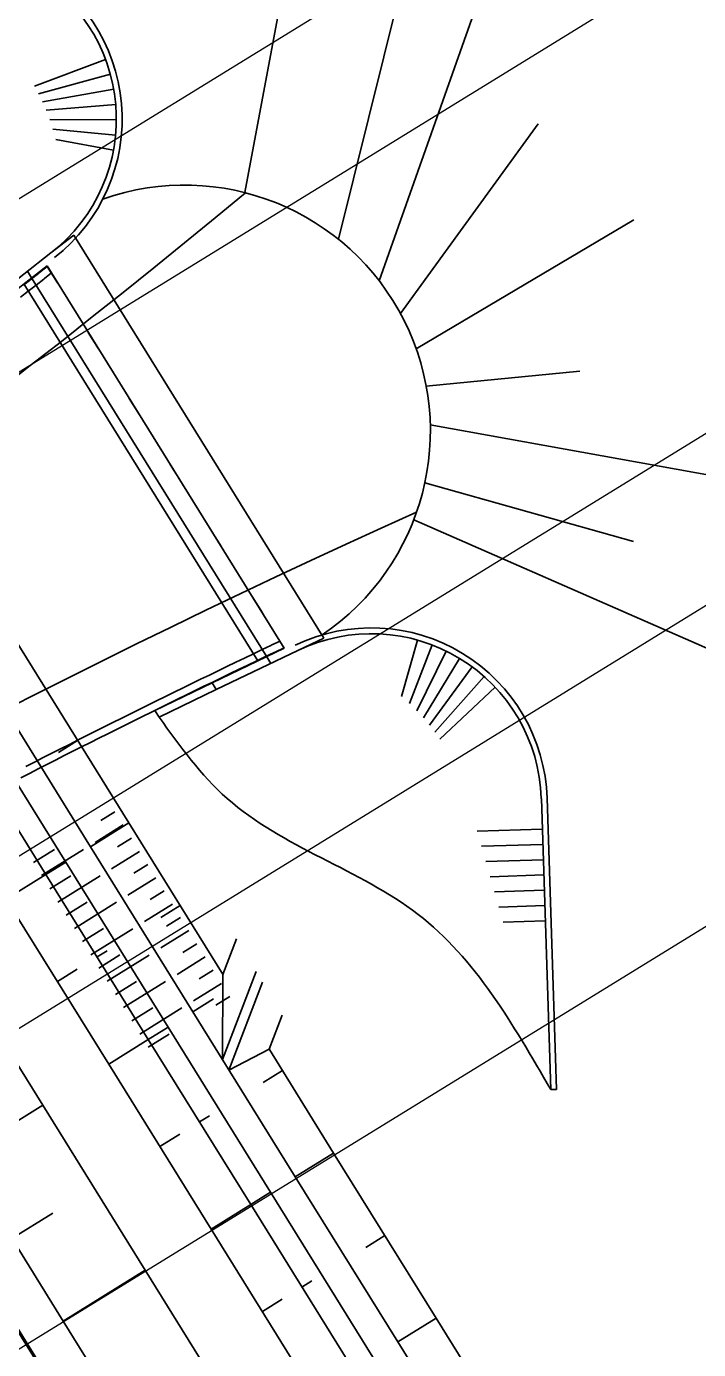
# Model space of a CAD drawing. Header units: metres. Extents: x 134219 to 139080, y 438661 to 444352.
# Drawn here: x 136423.1 to 136457.7, y 441627.6 to 441695.7 of the extents above; entities that cross this region are included whole.
import ezdxf

# ---------------------------------------------------------------- set-up
doc = ezdxf.new("R2010")
doc.units = ezdxf.units.M
doc.linetypes.add('13strp', pattern=[4, 1, -3])
doc.layers.add('N-WE-KL-ET_LS_OV_KABEL-T25', color=7, linetype='Continuous', lineweight=25)
doc.layers.add('Utd-ondergr-nw', color=8, linetype='13strp', lineweight=35)

msp = doc.modelspace()

# ---------------------------------------------------------------- linework, layer by layer
at = {"layer": 'N-WE-KL-ET_LS_OV_KABEL-T25'}
for p, q in [((136475.887, 441710.597), (136403.548, 441666.092)), ((136459.455, 441709.408), (136402.175, 441674.167)), ((136476.199, 441685.87), (136391.904, 441634.01)), ((136465.738, 441670.566), (136421.325, 441643.242)), ((136466.514, 441654.525), (136403.349, 441615.664))]:
    msp.add_line(p, q, dxfattribs=at)
at = {"layer": 'Utd-ondergr-nw', "linetype": 'Continuous'}
for p, q in [((136434.329, 441687.123, 5.75), (136436.382, 441698.105, -2)), ((136427.163, 441693.972), (136423.499, 441692.606)), ((136427.406, 441693.22), (136423.713, 441692.212)), ((136427.579, 441692.448), (136423.916, 441691.796)), ((136427.682, 441691.664), (136424.107, 441691.357)), ((136427.715, 441690.874), (136424.287, 441690.89)), ((136427.675, 441690.085), (136424.452, 441690.391)), ((136427.565, 441689.302), (136424.601, 441689.857)), ((136425.518, 441684.926), (136424.349, 441684.012)), ((136425.518, 441684.926), (136438.393, 441664.19)), ((136424.349, 441684.012), (136420.684, 441681.148)), ((136424.145, 441683.345), (136420.896, 441680.806)), ((136423.14, 441683.068), (136423.353, 441682.726)), ((136424.145, 441683.345), (136436.367, 441663.661)), ((136422.956, 441682.416), (136435.008, 441663.007)), ((136423.353, 441682.726), (136435.461, 441663.225)), ((136443.675, 441677.151, 5.75), (136451.586, 441677.93, -2)), ((136443.605, 441672.184, 5.75), (136454.358, 441669.155, -2)), ((136438.393, 441664.19), (136437.056, 441663.547)), ((136443.223, 441664.084), (136442.406, 441661.181)), ((136436.367, 441663.661), (136432.651, 441661.874)), ((136437.056, 441663.547), (136432.863, 441661.532)), ((136435.461, 441663.225), (136435.673, 441662.883)), ((136443.974, 441663.836), (136442.819, 441660.811)), ((136444.699, 441663.52), (136443.192, 441660.442)), ((136445.392, 441663.141), (136443.531, 441660.074)), ((136446.049, 441662.701), (136443.84, 441659.707)), ((136432.651, 441661.874), (136429.704, 441660.458)), ((136432.651, 441661.874), (136432.863, 441661.532)), ((136446.664, 441662.203), (136444.122, 441659.341)), ((136429.916, 441660.116), (136432.863, 441661.532)), ((136447.231, 441661.652), (136444.382, 441658.974)), ((136429.704, 441660.458), (136429.916, 441660.116)), ((136450.084, 441640.942), (136449.603, 441655.934)), ((136450.383, 441640.952), (136449.903, 441655.944)), ((136426.925, 441654.797), (136427.645, 441655.244)), ((136426.627, 441653.67), (136428.067, 441654.564)), ((136449.653, 441654.356), (136446.3, 441654.249)), ((136427.769, 441653.438), (136428.489, 441653.885)), ((136424.527, 441653.308), (136423.444, 441652.635)), ((136423.866, 441651.956), (136426.032, 441653.301)), ((136427.471, 441652.311), (136428.911, 441653.205)), ((136449.679, 441653.567), (136446.522, 441653.466)), ((136428.613, 441652.078), (136429.333, 441652.525)), ((136449.704, 441652.778), (136446.745, 441652.683)), ((136425.371, 441651.949), (136424.288, 441651.276)), ((136424.71, 441650.596), (136426.876, 441651.942)), ((136428.315, 441650.952), (136429.755, 441651.846)), ((136449.729, 441651.989), (136446.968, 441651.9)), ((136429.457, 441650.719), (136430.177, 441651.166)), ((136449.755, 441651.2), (136447.19, 441651.118)), ((136426.215, 441650.589), (136425.132, 441649.917)), ((136425.554, 441649.237), (136427.72, 441650.582)), ((136429.159, 441649.592), (136430.599, 441650.486)), ((136449.78, 441650.411), (136447.413, 441650.335)), ((136430.301, 441649.36), (136431.021, 441649.807)), ((136449.805, 441649.622), (136447.635, 441649.552)), ((136427.059, 441649.23), (136425.976, 441648.558)), ((136426.398, 441647.878), (136428.564, 441649.223)), ((136430.003, 441648.233), (136431.443, 441649.127)), ((136431.145, 441648), (136431.865, 441648.447)), ((136427.903, 441647.871), (136426.82, 441647.198)), ((136427.242, 441646.519), (136429.408, 441647.864)), ((136430.847, 441646.874), (136432.287, 441647.768)), ((136431.989, 441646.641), (136432.709, 441647.088)), ((136428.747, 441646.512), (136427.664, 441645.839)), ((136428.086, 441645.159), (136430.252, 441646.504)), ((136431.691, 441645.514), (136433.131, 441646.408)), ((136432.833, 441645.282), (136433.553, 441645.729)), ((136429.591, 441645.152), (136428.508, 441644.48)), ((136428.93, 441643.8), (136431.096, 441645.145)), ((136430.435, 441643.793), (136429.352, 441643.12)), ((136450.383, 441640.952), (136450.084, 441640.942))]:
    msp.add_line(p, q, dxfattribs=at)
at = {"layer": 'Utd-ondergr-nw'}
msp.add_line((136424.16, 441683.321), (136436.352, 441663.685), dxfattribs=at)
at = {"layer": 'Utd-ondergr-nw', "linetype": 'Continuous', "flags": 128}
for points in [[(136317.563, 441797.75), (136322.838, 441789.254), (136328.113, 441780.759), (136333.388, 441772.263), (136338.663, 441763.767), (136343.938, 441755.272), (136349.213, 441746.776), (136354.488, 441738.281), (136359.763, 441729.785), (136365.038, 441721.29), (136370.313, 441712.794), (136375.587, 441704.298), (136380.862, 441695.803), (136386.137, 441687.307), (136391.412, 441678.812), (136396.687, 441670.316), (136401.962, 441661.82), (136407.237, 441653.325), (136412.512, 441644.829), (136417.787, 441636.334), (136423.062, 441627.838), (136428.337, 441619.342), (136433.612, 441610.847), (136438.887, 441602.351)], [(136317.623, 441797.787), (136322.898, 441789.291), (136328.173, 441780.796), (136333.447, 441772.3), (136338.722, 441763.804), (136343.997, 441755.309), (136349.272, 441746.813), (136354.547, 441738.318), (136359.822, 441729.822), (136365.097, 441721.326), (136370.372, 441712.831), (136375.647, 441704.335), (136380.922, 441695.84), (136386.197, 441687.344), (136391.472, 441678.849), (136396.747, 441670.353), (136402.022, 441661.857), (136407.297, 441653.362), (136412.571, 441644.866), (136417.846, 441636.371), (136423.121, 441627.875), (136428.396, 441619.379), (136433.671, 441610.884), (136438.946, 441602.388)], [(136324.75, 441790.441), (136330.025, 441781.946), (136335.299, 441773.45), (136340.574, 441764.954), (136345.849, 441756.459), (136351.124, 441747.963), (136356.399, 441739.468), (136361.674, 441730.972), (136366.949, 441722.476), (136372.224, 441713.981), (136377.499, 441705.485), (136382.774, 441696.99), (136388.049, 441688.494), (136393.324, 441679.998), (136398.599, 441671.503), (136403.874, 441663.007), (136409.149, 441654.512), (136414.424, 441646.016), (136419.698, 441637.52), (136424.973, 441629.025), (136430.248, 441620.529), (136435.523, 441612.034), (136440.798, 441603.538)], [(136394.732, 441704.414), (136400.006, 441695.919), (136405.281, 441687.423), (136410.556, 441678.927), (136415.831, 441670.432), (136421.106, 441661.936), (136426.381, 441653.441), (136431.656, 441644.945), (136436.931, 441636.449), (136442.206, 441627.954), (136447.481, 441619.458), (136452.756, 441610.963)], [(136393.457, 441703.623), (136398.732, 441695.127), (136404.007, 441686.632), (136409.282, 441678.136), (136414.557, 441669.641), (136419.832, 441661.145), (136425.107, 441652.649), (136430.382, 441644.154), (136435.657, 441635.658), (136440.932, 441627.163), (136446.207, 441618.667), (136451.481, 441610.171)], [(136392.438, 441702.99), (136397.713, 441694.494), (136402.988, 441685.999), (136408.263, 441677.503), (136413.538, 441669.008), (136418.812, 441660.512), (136424.087, 441652.016), (136429.362, 441643.521), (136434.637, 441635.025), (136439.912, 441626.53), (136445.187, 441618.034), (136450.462, 441609.538)], [(136390.399, 441701.724), (136395.674, 441693.228), (136400.949, 441684.733), (136406.224, 441676.237), (136411.499, 441667.742), (136416.774, 441659.246), (136422.048, 441650.75), (136427.323, 441642.255), (136432.598, 441633.759), (136437.873, 441625.264), (136443.148, 441616.768), (136448.423, 441608.272)], [(136387.001, 441699.614), (136392.276, 441691.118), (136397.55, 441682.623), (136402.825, 441674.127), (136408.1, 441665.632), (136413.375, 441657.136), (136418.65, 441648.64), (136423.925, 441640.145), (136429.2, 441631.649), (136434.475, 441623.154), (136439.75, 441614.658), (136445.025, 441606.163)], [(136400.336, 441699.795), (136401.982, 441697.145), (136407.257, 441688.649), (136412.531, 441680.154), (136417.806, 441671.658), (136423.081, 441663.163), (136428.356, 441654.667), (136433.21, 441646.85)], [(136424.731, 441658.302), (136425.719, 441658.915)], [(136426.381, 441653.441), (136428.356, 441654.667)], [(136425.107, 441652.649), (136424.087, 441652.016)], [(136424.087, 441652.016), (136422.048, 441650.75)], [(136430.006, 441649.806), (136430.994, 441650.419)], [(136427.235, 441648.085), (136426.725, 441647.769)], [(136425.705, 441647.136), (136424.686, 441646.503)], [(136431.656, 441644.945), (136432.725, 441645.609)], [(136430.382, 441644.154), (136429.362, 441643.521)], [(136429.362, 441643.521), (136427.323, 441642.255)], [(136435.596, 441643.007), (136438.906, 441637.676), (136444.181, 441629.18), (136449.456, 441620.685), (136454.731, 441612.189)], [(136435.281, 441641.31), (136436.269, 441641.924)], [(136423.925, 441640.145), (136419.698, 441637.52)], [(136432.51, 441639.59), (136432, 441639.273)], [(136430.98, 441638.64), (136429.961, 441638.007)], [(136436.931, 441636.449), (136438.906, 441637.676)], [(136435.657, 441635.658), (136434.637, 441635.025)], [(136434.637, 441635.025), (136432.598, 441633.759)], [(136424.449, 441634.585), (136422.336, 441633.273)], [(136440.556, 441632.815), (136441.544, 441633.428)], [(136429.2, 441631.649), (136424.973, 441629.025)], [(136437.784, 441631.094), (136437.275, 441630.777)], [(136436.255, 441630.144), (136435.236, 441629.511)], [(136442.206, 441627.954), (136444.181, 441629.18)]]:
    msp.add_lwpolyline(points, dxfattribs=at)
at = {"layer": 'Utd-ondergr-nw', "linetype": 'Continuous', "elevation": 5.75}
for points in [[(136441.25, 441682.578), (136460.743, 441737.657)], [(136439.155, 441684.716), (136447.696, 441719.038)], [(136442.342, 441680.905), (136449.44, 441690.669)], [(136443.157, 441679.081), (136454.367, 441685.711)], [(136443.883, 441675.164), (136460.549, 441672.153)], [(136443.032, 441670.27), (136470.475, 441658.261)]]:
    msp.add_lwpolyline(points, dxfattribs=at)
msp.add_lwpolyline([(136427.022, 441686.79, -0.879616), (136438.311, 441664.349)], format="xyb", dxfattribs=at)
at = {"layer": 'Utd-ondergr-nw'}
for points in [[(136422.786, 441681.731), (136423.181, 441682.041), (136423.582, 441682.355), (136423.974, 441682.664), (136424.013, 441682.695), (136424.382, 441682.986)], [(136422.935, 441682.356), (136423.335, 441682.669), (136423.726, 441682.978), (136423.765, 441683.009), (136424.16, 441683.321)], [(136436.15, 441664.032), (136435.726, 441663.83), (136435.68, 441663.809), (136435.23, 441663.595), (136434.771, 441663.375), (136434.318, 441663.158), (136433.863, 441662.941), (136433.41, 441662.721), (136432.957, 441662.502), (136432.506, 441662.284), (136432.049, 441662.068), (136431.596, 441661.842), (136431.15, 441661.619), (136430.699, 441661.403), (136430.243, 441661.185), (136429.79, 441660.96), (136429.34, 441660.737), (136428.89, 441660.513), (136428.441, 441660.29), (136427.991, 441660.066), (136427.541, 441659.842), (136427.092, 441659.618), (136426.641, 441659.394), (136426.198, 441659.17), (136425.744, 441658.941), (136425.297, 441658.715), (136424.846, 441658.491), (136424.398, 441658.261), (136423.951, 441658.032), (136423.505, 441657.804), (136423.059, 441657.576)], [(136436.352, 441663.685), (136435.898, 441663.469), (136435.852, 441663.448), (136435.402, 441663.234), (136434.944, 441663.014), (136434.491, 441662.797), (136434.036, 441662.581), (136433.584, 441662.361), (136433.131, 441662.142), (136432.679, 441661.923), (136432.224, 441661.708), (136431.775, 441661.484), (136431.326, 441661.259), (136430.872, 441661.042), (136430.418, 441660.826), (136429.968, 441660.602), (136429.518, 441660.379), (136429.069, 441660.155), (136428.619, 441659.931), (136428.169, 441659.708), (136427.72, 441659.484), (136427.27, 441659.26), (136426.821, 441659.036), (136426.378, 441658.813), (136425.924, 441658.584), (136425.476, 441658.357), (136425.027, 441658.134), (136424.58, 441657.905), (136424.134, 441657.676), (136423.687, 441657.447), (136423.24, 441657.22), (136422.793, 441656.992)]]:
    msp.add_lwpolyline(points, dxfattribs=at)
at = {"layer": 'Utd-ondergr-nw', "linetype": 'Continuous'}
for points in [[(136433.205, 441646.859), (136433.91, 441648.702)], [(136433.185, 441642.483), (136434.918, 441647.013)], [(136433.205, 441646.859), (136433.185, 441642.483)], [(136433.516, 441641.949), (136435.244, 441646.466)], [(136435.586, 441643.023), (136436.255, 441644.771)], [(136433.516, 441641.949), (136435.586, 441643.023)]]:
    msp.add_lwpolyline(points, dxfattribs=at)
for centre, radius, start, end in [((136418.957, 441690.913), 8.758, 308.00399, 61.83626), ((136418.957, 441690.913), 9.058, 308.00399, 61.83626), ((136128.802, 442056.547), 479.434, 294.07761, 309.59491), ((136639.873, 441233.437), 479.434, 114.22163, 129.45088), ((136440.849, 441655.654), 9.058, 1.83626, 115.66853), ((136440.849, 441655.654), 8.758, 1.83626, 115.66853)]:
    msp.add_arc(centre, radius, start, end, dxfattribs=at)
msp.add_open_spline([(136429.916, 441660.116), (136430.996, 441658.618), (136434.348, 441653.964), (136444.215, 441651.132), (136448.138, 441644.32), (136450.084, 441640.942)], degree=3, knots=[0, 0, 0, 0, 5461.867508, 16961.636744, 28276.800456, 28276.800456, 28276.800456, 28276.800456], dxfattribs=at)
for points in [[(136427.017, 441694.339), (136424.622, 441693.321), (136427.017, 441694.34), (136424.622, 441693.322)], [(136427.293, 441693.598), (136424.861, 441692.815), (136427.293, 441693.599), (136424.86, 441692.815)], [(136427.501, 441692.836), (136425.069, 441692.288), (136427.501, 441692.836), (136425.069, 441692.289)], [(136427.64, 441692.057), (136425.246, 441691.742), (136427.64, 441692.058), (136425.246, 441691.742)], [(136427.707, 441691.269), (136425.392, 441691.175), (136427.707, 441691.27), (136425.392, 441691.176)], [(136427.704, 441690.479), (136425.504, 441690.588), (136427.704, 441690.479), (136425.505, 441690.588)], [(136427.629, 441689.692), (136425.583, 441689.98), (136427.629, 441689.692), (136425.583, 441689.98)], [(136427.484, 441688.915), (136425.625, 441689.35), (136427.484, 441688.915), (136425.625, 441689.351)], [(136442.84, 441664.183), (136442.406, 441662.323), (136442.84, 441664.182), (136442.406, 441662.323)], [(136443.601, 441663.968), (136442.952, 441662.007), (136443.601, 441663.968), (136442.952, 441662.006)], [(136444.339, 441663.686), (136443.462, 441661.667), (136444.34, 441663.686), (136443.462, 441661.666)], [(136445.05, 441663.339), (136443.938, 441661.305), (136445.05, 441663.339), (136443.938, 441661.305)], [(136445.726, 441662.929), (136444.381, 441660.923), (136445.726, 441662.928), (136444.382, 441660.923)], [(136446.362, 441662.459), (136444.793, 441660.522), (136446.362, 441662.459), (136444.793, 441660.522)], [(136446.953, 441661.934), (136445.172, 441660.102), (136446.953, 441661.934), (136445.172, 441660.102)], [(136447.495, 441661.358), (136445.52, 441659.664), (136447.495, 441661.358), (136445.521, 441659.663)], [(136449.641, 441654.75), (136447.362, 441654.677), (136449.641, 441654.751), (136447.362, 441654.678)], [(136449.666, 441653.961), (136447.518, 441653.893), (136449.666, 441653.962), (136447.518, 441653.893)], [(136449.691, 441653.172), (136447.673, 441653.108), (136449.691, 441653.173), (136447.673, 441653.108)], [(136449.717, 441652.383), (136447.829, 441652.323), (136449.717, 441652.384), (136447.829, 441652.323)], [(136449.742, 441651.594), (136447.984, 441651.538), (136449.742, 441651.595), (136447.984, 441651.538)], [(136449.767, 441650.805), (136448.14, 441650.753), (136449.767, 441650.806), (136448.14, 441650.753)], [(136449.793, 441650.016), (136448.295, 441649.968), (136449.793, 441650.017), (136448.295, 441649.969)], [(136449.818, 441649.227), (136448.451, 441649.183), (136449.818, 441649.227), (136448.451, 441649.184)]]:
    msp.add_trace(points, dxfattribs=at)

doc.saveas('drawing.dxf')
